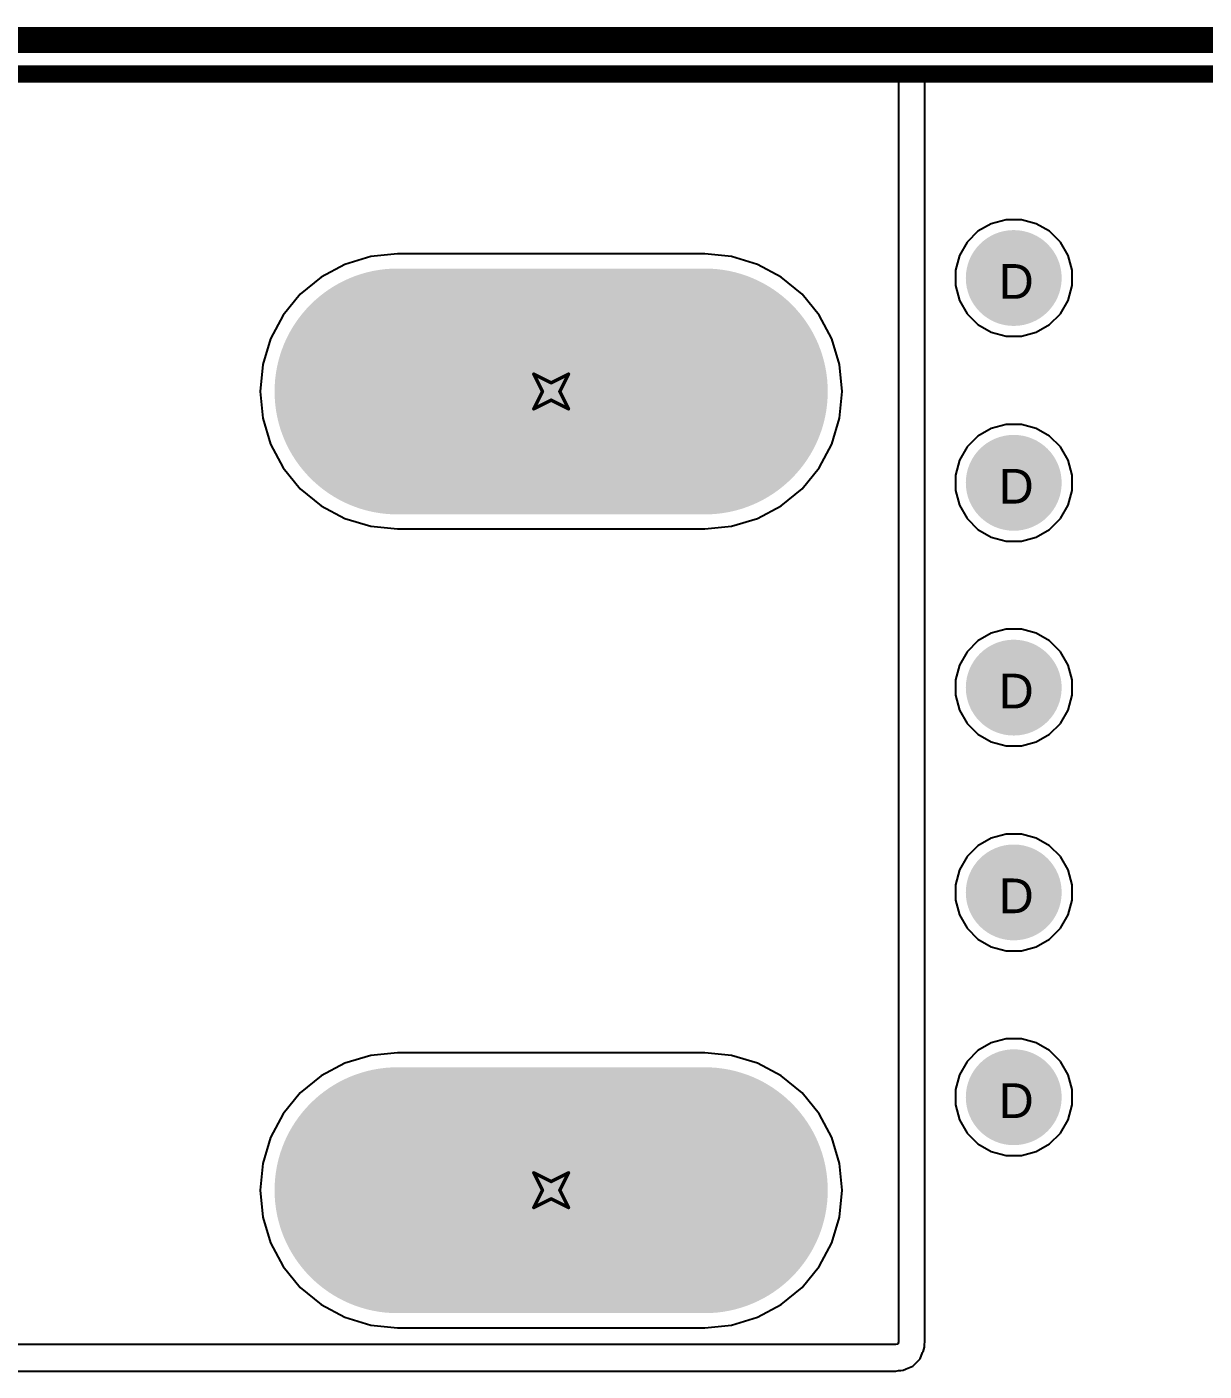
# Model space of a CAD drawing. Header units: inches. Extents: x 0 to 5379, y 0 to 5429.
# Drawn here: x 268.26 to 285.5, y 200.5 to 220.19 of the extents above; entities that cross this region are included whole.
import ezdxf

# ---------------------------------------------------------------- set-up
doc = ezdxf.new("R2010")
doc.units = ezdxf.units.IN
for name, color, linetype in [('Board Outline', 216, 'Continuous'), ('Bottom Layer', 5, 'Continuous'), ('Bottom Solder', 6, 'Continuous'), ('Drill Drawing', 1, 'Continuous'), ('GND01', 16, 'Continuous'), ('GND02', 76, 'Continuous'), ('Multi-Layer', 9, 'Continuous'), ('Pad Holes', 156, 'Continuous'), ('PWR', 156, 'Continuous'), ('SIG 01', 90, 'Continuous'), ('Top Layer', 1, 'Continuous'), ('Top Overlay', 2, 'Continuous'), ('Top Solder', 216, 'Continuous'), ('Via Holes', 16, 'Continuous')]:
    doc.layers.add(name, color=color, linetype=linetype)
doc.styles.add('Arial', font='', dxfattribs={"height": 0.2})
doc.styles.get('Arial').set_extended_font_data('Arial')

# ---------------------------------------------------------------- blocks, each defined once
blk = doc.blocks.new('KF88SM_16_0_3P_831')
at = {"layer": 'Bottom Layer'}
h = blk.add_hatch(color=5, dxfattribs=at)
edge = h.paths.add_edge_path()
edge.add_arc((13.75, 5.85), 1.75, 90, 270)
edge.add_line((13.75, 4.1), (18.25, 4.1))
edge.add_arc((18.25, 5.85), 1.75, 270, 450)
edge.add_line((18.25, 7.6), (13.75, 7.6))
h = blk.add_hatch(color=5, dxfattribs=at)
edge = h.paths.add_edge_path()
edge.add_arc((13.75, -5.85), 1.75, 90, 270)
edge.add_line((13.75, -7.6), (18.25, -7.6))
edge.add_arc((18.25, -5.85), 1.75, 270, 450)
edge.add_line((18.25, -4.1), (13.75, -4.1))
at = {"layer": 'Bottom Solder'}
h = blk.add_hatch(color=6, dxfattribs=at)
edge = h.paths.add_edge_path()
edge.add_arc((13.75, 5.85), 1.801, 90, 270)
edge.add_line((13.75, 4.049), (18.25, 4.049))
edge.add_arc((18.25, 5.85), 1.801, 270, 450)
edge.add_line((18.25, 7.651), (13.75, 7.651))
h = blk.add_hatch(color=6, dxfattribs=at)
edge = h.paths.add_edge_path()
edge.add_arc((13.75, -5.85), 1.801, 90, 270)
edge.add_line((13.75, -7.651), (18.25, -7.651))
edge.add_arc((18.25, -5.85), 1.801, 270, 450)
edge.add_line((18.25, -4.049), (13.75, -4.049))
at = {"layer": 'GND01'}
h = blk.add_hatch(color=16, dxfattribs=at)
edge = h.paths.add_edge_path()
edge.add_arc((13.75, 5.85), 1.75, 90, 270)
edge.add_line((13.75, 4.1), (18.25, 4.1))
edge.add_arc((18.25, 5.85), 1.75, 270, 450)
edge.add_line((18.25, 7.6), (13.75, 7.6))
h = blk.add_hatch(color=16, dxfattribs=at)
edge = h.paths.add_edge_path()
edge.add_arc((13.75, -5.85), 1.75, 90, 270)
edge.add_line((13.75, -7.6), (18.25, -7.6))
edge.add_arc((18.25, -5.85), 1.75, 270, 450)
edge.add_line((18.25, -4.1), (13.75, -4.1))
at = {"layer": 'GND02'}
h = blk.add_hatch(color=76, dxfattribs=at)
edge = h.paths.add_edge_path()
edge.add_arc((13.75, 5.85), 1.75, 90, 270)
edge.add_line((13.75, 4.1), (18.25, 4.1))
edge.add_arc((18.25, 5.85), 1.75, 270, 450)
edge.add_line((18.25, 7.6), (13.75, 7.6))
h = blk.add_hatch(color=76, dxfattribs=at)
edge = h.paths.add_edge_path()
edge.add_arc((13.75, -5.85), 1.75, 90, 270)
edge.add_line((13.75, -7.6), (18.25, -7.6))
edge.add_arc((18.25, -5.85), 1.75, 270, 450)
edge.add_line((18.25, -4.1), (13.75, -4.1))
at = {"layer": 'Multi-Layer'}
h = blk.add_hatch(color=9, dxfattribs=at)
edge = h.paths.add_edge_path()
edge.add_arc((13.75, 5.85), 1.75, 90, 270)
edge.add_line((13.75, 4.1), (18.25, 4.1))
edge.add_arc((18.25, 5.85), 1.75, 270, 450)
edge.add_line((18.25, 7.6), (13.75, 7.6))
h = blk.add_hatch(color=9, dxfattribs=at)
edge = h.paths.add_edge_path()
edge.add_arc((13.75, -5.85), 1.75, 90, 270)
edge.add_line((13.75, -7.6), (18.25, -7.6))
edge.add_arc((18.25, -5.85), 1.75, 270, 450)
edge.add_line((18.25, -4.1), (13.75, -4.1))
at = {"layer": 'Pad Holes'}
h = blk.add_hatch(color=7, dxfattribs=at)
edge = h.paths.add_edge_path()
edge.add_arc((14.25, 5.85), 1.1, 90, 270)
edge.add_line((14.25, 4.75), (17.75, 4.75))
edge.add_arc((17.75, 5.85), 1.1, 270, 450)
edge.add_line((17.75, 6.95), (14.25, 6.95))
h = blk.add_hatch(color=7, dxfattribs=at)
edge = h.paths.add_edge_path()
edge.add_arc((14.25, -5.85), 1.1, 90, 270)
edge.add_line((14.25, -6.95), (17.75, -6.95))
edge.add_arc((17.75, -5.85), 1.1, 270, 450)
edge.add_line((17.75, -4.75), (14.25, -4.75))
at = {"layer": 'PWR'}
h = blk.add_hatch(color=156, dxfattribs=at)
edge = h.paths.add_edge_path()
edge.add_arc((13.75, 5.85), 1.75, 90, 270)
edge.add_line((13.75, 4.1), (18.25, 4.1))
edge.add_arc((18.25, 5.85), 1.75, 270, 450)
edge.add_line((18.25, 7.6), (13.75, 7.6))
h = blk.add_hatch(color=156, dxfattribs=at)
edge = h.paths.add_edge_path()
edge.add_arc((13.75, -5.85), 1.75, 90, 270)
edge.add_line((13.75, -7.6), (18.25, -7.6))
edge.add_arc((18.25, -5.85), 1.75, 270, 450)
edge.add_line((18.25, -4.1), (13.75, -4.1))
at = {"layer": 'SIG 01'}
h = blk.add_hatch(color=90, dxfattribs=at)
edge = h.paths.add_edge_path()
edge.add_arc((13.75, 5.85), 1.75, 90, 270)
edge.add_line((13.75, 4.1), (18.25, 4.1))
edge.add_arc((18.25, 5.85), 1.75, 270, 450)
edge.add_line((18.25, 7.6), (13.75, 7.6))
h = blk.add_hatch(color=90, dxfattribs=at)
edge = h.paths.add_edge_path()
edge.add_arc((13.75, -5.85), 1.75, 90, 270)
edge.add_line((13.75, -7.6), (18.25, -7.6))
edge.add_arc((18.25, -5.85), 1.75, 270, 450)
edge.add_line((18.25, -4.1), (13.75, -4.1))
at = {"layer": 'Top Layer'}
h = blk.add_hatch(color=1, dxfattribs=at)
edge = h.paths.add_edge_path()
edge.add_arc((13.75, 5.85), 1.75, 90, 270)
edge.add_line((13.75, 4.1), (18.25, 4.1))
edge.add_arc((18.25, 5.85), 1.75, 270, 450)
edge.add_line((18.25, 7.6), (13.75, 7.6))
h = blk.add_hatch(color=1, dxfattribs=at)
edge = h.paths.add_edge_path()
edge.add_arc((13.75, -5.85), 1.75, 90, 270)
edge.add_line((13.75, -7.6), (18.25, -7.6))
edge.add_arc((18.25, -5.85), 1.75, 270, 450)
edge.add_line((18.25, -4.1), (13.75, -4.1))
at = {"layer": 'Top Solder'}
h = blk.add_hatch(color=216, dxfattribs=at)
edge = h.paths.add_edge_path()
edge.add_arc((13.75, 5.85), 1.801, 90, 270)
edge.add_line((13.75, 4.049), (18.25, 4.049))
edge.add_arc((18.25, 5.85), 1.801, 270, 450)
edge.add_line((18.25, 7.651), (13.75, 7.651))
h = blk.add_hatch(color=216, dxfattribs=at)
edge = h.paths.add_edge_path()
edge.add_arc((13.75, -5.85), 1.801, 90, 270)
edge.add_line((13.75, -7.651), (18.25, -7.651))
edge.add_arc((18.25, -5.85), 1.801, 270, 450)
edge.add_line((18.25, -4.049), (13.75, -4.049))
at = {"layer": 'Top Overlay'}
blk.add_lwpolyline([(41.7, -10.5, 0.254, 0.254, 0), (-41.7, -10.5, 0.254, 0.254, 0)], format="xyseb", dxfattribs=at)

msp = doc.modelspace()

# ---------------------------------------------------------------- hatches: boundary and pattern name
at = {"layer": 'Bottom Layer'}
h = msp.add_hatch(color=5, dxfattribs=at)
edge = h.paths.add_edge_path()
edge.add_arc((282.715, 216.512), 0.6, 0, 360)
h = msp.add_hatch(color=5, dxfattribs=at)
edge = h.paths.add_edge_path()
edge.add_arc((282.715, 213.512), 0.6, 0, 360)
h = msp.add_hatch(color=5, dxfattribs=at)
edge = h.paths.add_edge_path()
edge.add_arc((282.715, 210.512), 0.6, 0, 360)
h = msp.add_hatch(color=5, dxfattribs=at)
edge = h.paths.add_edge_path()
edge.add_arc((282.715, 207.512), 0.6, 0, 360)
h = msp.add_hatch(color=5, dxfattribs=at)
edge = h.paths.add_edge_path()
edge.add_arc((282.715, 204.512), 0.6, 0, 360)
at = {"layer": 'Bottom Solder'}
h = msp.add_hatch(color=6, dxfattribs=at)
edge = h.paths.add_edge_path()
edge.add_arc((282.715, 216.512), 0.702, 0, 360)
h = msp.add_hatch(color=6, dxfattribs=at)
edge = h.paths.add_edge_path()
edge.add_arc((282.715, 213.512), 0.702, 0, 360)
h = msp.add_hatch(color=6, dxfattribs=at)
edge = h.paths.add_edge_path()
edge.add_arc((282.715, 210.512), 0.702, 0, 360)
h = msp.add_hatch(color=6, dxfattribs=at)
edge = h.paths.add_edge_path()
edge.add_arc((282.715, 207.512), 0.702, 0, 360)
h = msp.add_hatch(color=6, dxfattribs=at)
edge = h.paths.add_edge_path()
edge.add_arc((282.715, 204.512), 0.702, 0, 360)
at = {"layer": 'GND01'}
h = msp.add_hatch(color=16, dxfattribs=at)
edge = h.paths.add_edge_path()
edge.add_arc((282.715, 216.512), 0.6, 0, 360)
h = msp.add_hatch(color=16, dxfattribs=at)
edge = h.paths.add_edge_path()
edge.add_arc((282.715, 213.512), 0.6, 0, 360)
h = msp.add_hatch(color=16, dxfattribs=at)
edge = h.paths.add_edge_path()
edge.add_arc((282.715, 210.512), 0.6, 0, 360)
h = msp.add_hatch(color=16, dxfattribs=at)
edge = h.paths.add_edge_path()
edge.add_arc((282.715, 207.512), 0.6, 0, 360)
h = msp.add_hatch(color=16, dxfattribs=at)
edge = h.paths.add_edge_path()
edge.add_arc((282.715, 204.512), 0.6, 0, 360)
at = {"layer": 'GND02'}
h = msp.add_hatch(color=76, dxfattribs=at)
edge = h.paths.add_edge_path()
edge.add_arc((282.715, 216.512), 0.6, 0, 360)
h = msp.add_hatch(color=76, dxfattribs=at)
edge = h.paths.add_edge_path()
edge.add_arc((282.715, 213.512), 0.6, 0, 360)
h = msp.add_hatch(color=76, dxfattribs=at)
edge = h.paths.add_edge_path()
edge.add_arc((282.715, 210.512), 0.6, 0, 360)
h = msp.add_hatch(color=76, dxfattribs=at)
edge = h.paths.add_edge_path()
edge.add_arc((282.715, 207.512), 0.6, 0, 360)
h = msp.add_hatch(color=76, dxfattribs=at)
edge = h.paths.add_edge_path()
edge.add_arc((282.715, 204.512), 0.6, 0, 360)
at = {"layer": 'PWR'}
h = msp.add_hatch(color=156, dxfattribs=at)
edge = h.paths.add_edge_path()
edge.add_arc((282.715, 216.512), 0.6, 0, 360)
h = msp.add_hatch(color=156, dxfattribs=at)
edge = h.paths.add_edge_path()
edge.add_arc((282.715, 213.512), 0.6, 0, 360)
h = msp.add_hatch(color=156, dxfattribs=at)
edge = h.paths.add_edge_path()
edge.add_arc((282.715, 210.512), 0.6, 0, 360)
h = msp.add_hatch(color=156, dxfattribs=at)
edge = h.paths.add_edge_path()
edge.add_arc((282.715, 207.512), 0.6, 0, 360)
h = msp.add_hatch(color=156, dxfattribs=at)
edge = h.paths.add_edge_path()
edge.add_arc((282.715, 204.512), 0.6, 0, 360)
at = {"layer": 'SIG 01'}
h = msp.add_hatch(color=90, dxfattribs=at)
edge = h.paths.add_edge_path()
edge.add_arc((282.715, 216.512), 0.6, 0, 360)
h = msp.add_hatch(color=90, dxfattribs=at)
edge = h.paths.add_edge_path()
edge.add_arc((282.715, 213.512), 0.6, 0, 360)
h = msp.add_hatch(color=90, dxfattribs=at)
edge = h.paths.add_edge_path()
edge.add_arc((282.715, 210.512), 0.6, 0, 360)
h = msp.add_hatch(color=90, dxfattribs=at)
edge = h.paths.add_edge_path()
edge.add_arc((282.715, 207.512), 0.6, 0, 360)
h = msp.add_hatch(color=90, dxfattribs=at)
edge = h.paths.add_edge_path()
edge.add_arc((282.715, 204.512), 0.6, 0, 360)
at = {"layer": 'Top Layer'}
h = msp.add_hatch(color=1, dxfattribs=at)
edge = h.paths.add_edge_path()
edge.add_arc((282.715, 216.512), 0.6, 0, 360)
h = msp.add_hatch(color=1, dxfattribs=at)
edge = h.paths.add_edge_path()
edge.add_arc((282.715, 213.512), 0.6, 0, 360)
h = msp.add_hatch(color=1, dxfattribs=at)
edge = h.paths.add_edge_path()
edge.add_arc((282.715, 210.512), 0.6, 0, 360)
h = msp.add_hatch(color=1, dxfattribs=at)
edge = h.paths.add_edge_path()
edge.add_arc((282.715, 207.512), 0.6, 0, 360)
h = msp.add_hatch(color=1, dxfattribs=at)
edge = h.paths.add_edge_path()
edge.add_arc((282.715, 204.512), 0.6, 0, 360)
at = {"layer": 'Top Solder'}
h = msp.add_hatch(color=216, dxfattribs=at)
edge = h.paths.add_edge_path()
edge.add_arc((282.715, 216.512), 0.702, 0, 360)
h = msp.add_hatch(color=216, dxfattribs=at)
edge = h.paths.add_edge_path()
edge.add_arc((282.715, 213.512), 0.702, 0, 360)
h = msp.add_hatch(color=216, dxfattribs=at)
edge = h.paths.add_edge_path()
edge.add_arc((282.715, 210.512), 0.702, 0, 360)
h = msp.add_hatch(color=216, dxfattribs=at)
edge = h.paths.add_edge_path()
edge.add_arc((282.715, 207.512), 0.702, 0, 360)
h = msp.add_hatch(color=216, dxfattribs=at)
edge = h.paths.add_edge_path()
edge.add_arc((282.715, 204.512), 0.702, 0, 360)
at = {"layer": 'Via Holes'}
h = msp.add_hatch(color=7, dxfattribs=at)
edge = h.paths.add_edge_path()
edge.add_arc((282.715, 216.512), 0.35, 0, 360)
h = msp.add_hatch(color=7, dxfattribs=at)
edge = h.paths.add_edge_path()
edge.add_arc((282.715, 213.512), 0.35, 0, 360)
h = msp.add_hatch(color=7, dxfattribs=at)
edge = h.paths.add_edge_path()
edge.add_arc((282.715, 210.512), 0.35, 0, 360)
h = msp.add_hatch(color=7, dxfattribs=at)
edge = h.paths.add_edge_path()
edge.add_arc((282.715, 207.512), 0.35, 0, 360)
h = msp.add_hatch(color=7, dxfattribs=at)
edge = h.paths.add_edge_path()
edge.add_arc((282.715, 204.512), 0.35, 0, 360)

# ---------------------------------------------------------------- linework, layer by layer
at = {"layer": 'Board Outline'}
msp.add_lwpolyline([(0, 220, 0.381, 0.381, 0), (350, 220, 0.381, 0.381, 0)], format="xyseb", dxfattribs=at)
at = {"layer": 'Bottom Layer'}
for p, q in [((207.014, 219.612), (302.696, 219.612)), ((273.297, 216.825), (272.919, 216.71)), ((273.69, 216.864), (273.297, 216.825)), ((278.19, 216.864), (273.69, 216.864)), ((278.583, 216.825), (278.19, 216.864)), ((278.96, 216.71), (278.583, 216.825)), ((272.919, 216.71), (272.571, 216.524)), ((279.309, 216.524), (278.96, 216.71)), ((272.571, 216.524), (272.266, 216.274)), ((279.614, 216.274), (279.309, 216.524)), ((272.266, 216.274), (272.016, 215.969)), ((279.864, 215.969), (279.614, 216.274)), ((272.016, 215.969), (271.829, 215.621)), ((280.05, 215.621), (279.864, 215.969)), ((271.829, 215.621), (271.715, 215.243)), ((280.165, 215.243), (280.05, 215.621)), ((271.715, 215.243), (271.676, 214.85)), ((280.204, 214.85), (280.165, 215.243)), ((271.676, 214.85), (271.715, 214.457)), ((280.165, 214.457), (280.204, 214.85)), ((271.715, 214.457), (271.829, 214.079)), ((280.05, 214.079), (280.165, 214.457)), ((271.829, 214.079), (272.016, 213.731)), ((279.864, 213.731), (280.05, 214.079)), ((272.016, 213.731), (272.266, 213.426)), ((279.614, 213.426), (279.864, 213.731)), ((272.266, 213.426), (272.571, 213.176)), ((279.309, 213.176), (279.614, 213.426)), ((272.571, 213.176), (272.919, 212.99)), ((278.96, 212.99), (279.309, 213.176)), ((272.919, 212.99), (273.297, 212.875)), ((273.297, 212.875), (273.69, 212.836)), ((278.19, 212.836), (278.583, 212.875)), ((278.583, 212.875), (278.96, 212.99)), ((273.69, 212.836), (278.19, 212.836)), ((272.919, 205.01), (272.571, 204.824)), ((273.297, 205.125), (272.919, 205.01)), ((273.69, 205.164), (273.297, 205.125)), ((278.19, 205.164), (273.69, 205.164)), ((278.583, 205.125), (278.19, 205.164)), ((278.96, 205.01), (278.583, 205.125)), ((279.309, 204.824), (278.96, 205.01)), ((272.571, 204.824), (272.266, 204.574)), ((279.614, 204.574), (279.309, 204.824)), ((272.266, 204.574), (272.016, 204.269)), ((279.864, 204.269), (279.614, 204.574)), ((272.016, 204.269), (271.829, 203.921)), ((280.05, 203.921), (279.864, 204.269)), ((271.829, 203.921), (271.715, 203.543)), ((280.165, 203.543), (280.05, 203.921)), ((271.715, 203.543), (271.676, 203.15)), ((280.204, 203.15), (280.165, 203.543)), ((271.676, 203.15), (271.715, 202.757)), ((280.165, 202.757), (280.204, 203.15)), ((271.715, 202.757), (271.829, 202.379)), ((280.05, 202.379), (280.165, 202.757)), ((271.829, 202.379), (272.016, 202.031)), ((279.864, 202.031), (280.05, 202.379)), ((272.016, 202.031), (272.266, 201.726)), ((279.614, 201.726), (279.864, 202.031)), ((272.266, 201.726), (272.571, 201.476)), ((279.309, 201.476), (279.614, 201.726)), ((272.571, 201.476), (272.919, 201.29)), ((278.96, 201.29), (279.309, 201.476)), ((272.919, 201.29), (273.297, 201.175)), ((278.583, 201.175), (278.96, 201.29)), ((273.297, 201.175), (273.69, 201.136)), ((273.69, 201.136), (278.19, 201.136)), ((278.19, 201.136), (278.583, 201.175))]:
    msp.add_line(p, q, dxfattribs=at)
at = {"layer": 'Drill Drawing'}
for points in [[(275.686, 215.104, 0.0508, 0.0508, 0), (275.94, 214.977, 0.0508, 0.0508, 0)], [(275.686, 215.104, 0.0508, 0.0508, 0), (275.813, 214.85, 0.0508, 0.0508, 0)], [(275.94, 214.977, 0.0508, 0.0508, 0), (276.194, 215.104, 0.0508, 0.0508, 0)], [(276.067, 214.85, 0.0508, 0.0508, 0), (276.194, 215.104, 0.0508, 0.0508, 0)], [(275.686, 214.596, 0.0508, 0.0508, 0), (275.813, 214.85, 0.0508, 0.0508, 0)], [(276.067, 214.85, 0.0508, 0.0508, 0), (276.194, 214.596, 0.0508, 0.0508, 0)], [(275.686, 214.596, 0.0508, 0.0508, 0), (275.94, 214.723, 0.0508, 0.0508, 0)], [(275.94, 214.723, 0.0508, 0.0508, 0), (276.194, 214.596, 0.0508, 0.0508, 0)], [(275.686, 203.404, 0.0508, 0.0508, 0), (275.94, 203.277, 0.0508, 0.0508, 0)], [(275.686, 203.404, 0.0508, 0.0508, 0), (275.813, 203.15, 0.0508, 0.0508, 0)], [(275.94, 203.277, 0.0508, 0.0508, 0), (276.194, 203.404, 0.0508, 0.0508, 0)], [(276.067, 203.15, 0.0508, 0.0508, 0), (276.194, 203.404, 0.0508, 0.0508, 0)], [(275.686, 202.896, 0.0508, 0.0508, 0), (275.813, 203.15, 0.0508, 0.0508, 0)], [(275.686, 202.896, 0.0508, 0.0508, 0), (275.94, 203.023, 0.0508, 0.0508, 0)], [(275.94, 203.023, 0.0508, 0.0508, 0), (276.194, 202.896, 0.0508, 0.0508, 0)], [(276.067, 203.15, 0.0508, 0.0508, 0), (276.194, 202.896, 0.0508, 0.0508, 0)]]:
    msp.add_lwpolyline(points, format="xyseb", dxfattribs=at)
for points in [[(275.673, 215.104, 0.0254, 0.0254, 1), (275.698, 215.104, 0.0254, 0.0254, 1)], [(275.673, 215.104, 0.0254, 0.0254, 1), (275.698, 215.104, 0.0254, 0.0254, 1)], [(276.181, 215.104, 0.0254, 0.0254, 1), (276.206, 215.104, 0.0254, 0.0254, 1)], [(276.181, 215.104, 0.0254, 0.0254, 1), (276.206, 215.104, 0.0254, 0.0254, 1)], [(275.8, 214.85, 0.0254, 0.0254, 1), (275.825, 214.85, 0.0254, 0.0254, 1)], [(275.8, 214.85, 0.0254, 0.0254, 1), (275.825, 214.85, 0.0254, 0.0254, 1)], [(275.927, 214.977, 0.0254, 0.0254, 1), (275.952, 214.977, 0.0254, 0.0254, 1)], [(275.927, 214.977, 0.0254, 0.0254, 1), (275.952, 214.977, 0.0254, 0.0254, 1)], [(276.054, 214.85, 0.0254, 0.0254, 1), (276.079, 214.85, 0.0254, 0.0254, 1)], [(276.054, 214.85, 0.0254, 0.0254, 1), (276.079, 214.85, 0.0254, 0.0254, 1)], [(275.927, 214.723, 0.0254, 0.0254, 1), (275.952, 214.723, 0.0254, 0.0254, 1)], [(275.927, 214.723, 0.0254, 0.0254, 1), (275.952, 214.723, 0.0254, 0.0254, 1)], [(275.673, 214.596, 0.0254, 0.0254, 1), (275.698, 214.596, 0.0254, 0.0254, 1)], [(275.673, 214.596, 0.0254, 0.0254, 1), (275.698, 214.596, 0.0254, 0.0254, 1)], [(276.181, 214.596, 0.0254, 0.0254, 1), (276.206, 214.596, 0.0254, 0.0254, 1)], [(276.181, 214.596, 0.0254, 0.0254, 1), (276.206, 214.596, 0.0254, 0.0254, 1)], [(275.673, 203.404, 0.0254, 0.0254, 1), (275.698, 203.404, 0.0254, 0.0254, 1)], [(275.673, 203.404, 0.0254, 0.0254, 1), (275.698, 203.404, 0.0254, 0.0254, 1)], [(276.181, 203.404, 0.0254, 0.0254, 1), (276.206, 203.404, 0.0254, 0.0254, 1)], [(276.181, 203.404, 0.0254, 0.0254, 1), (276.206, 203.404, 0.0254, 0.0254, 1)], [(275.927, 203.277, 0.0254, 0.0254, 1), (275.952, 203.277, 0.0254, 0.0254, 1)], [(275.927, 203.277, 0.0254, 0.0254, 1), (275.952, 203.277, 0.0254, 0.0254, 1)], [(275.8, 203.15, 0.0254, 0.0254, 1), (275.825, 203.15, 0.0254, 0.0254, 1)], [(275.8, 203.15, 0.0254, 0.0254, 1), (275.825, 203.15, 0.0254, 0.0254, 1)], [(275.927, 203.023, 0.0254, 0.0254, 1), (275.952, 203.023, 0.0254, 0.0254, 1)], [(275.927, 203.023, 0.0254, 0.0254, 1), (275.952, 203.023, 0.0254, 0.0254, 1)], [(276.054, 203.15, 0.0254, 0.0254, 1), (276.079, 203.15, 0.0254, 0.0254, 1)], [(276.054, 203.15, 0.0254, 0.0254, 1), (276.079, 203.15, 0.0254, 0.0254, 1)], [(275.673, 202.896, 0.0254, 0.0254, 1), (275.698, 202.896, 0.0254, 0.0254, 1)], [(275.673, 202.896, 0.0254, 0.0254, 1), (275.698, 202.896, 0.0254, 0.0254, 1)], [(276.181, 202.896, 0.0254, 0.0254, 1), (276.206, 202.896, 0.0254, 0.0254, 1)], [(276.181, 202.896, 0.0254, 0.0254, 1), (276.206, 202.896, 0.0254, 0.0254, 1)]]:
    msp.add_lwpolyline(points, format="xyseb", close=True, dxfattribs=at)
at = {"layer": 'GND01'}
for p, q in [((196.838, 219.612), (349.612, 219.612)), ((273.297, 216.825), (272.919, 216.71)), ((273.69, 216.864), (273.297, 216.825)), ((278.19, 216.864), (273.69, 216.864)), ((278.583, 216.825), (278.19, 216.864)), ((278.96, 216.71), (278.583, 216.825)), ((272.919, 216.71), (272.571, 216.524)), ((279.309, 216.524), (278.96, 216.71)), ((272.571, 216.524), (272.266, 216.274)), ((279.614, 216.274), (279.309, 216.524)), ((272.266, 216.274), (272.016, 215.969)), ((279.864, 215.969), (279.614, 216.274)), ((272.016, 215.969), (271.829, 215.621)), ((280.05, 215.621), (279.864, 215.969)), ((271.829, 215.621), (271.715, 215.243)), ((280.165, 215.243), (280.05, 215.621)), ((271.715, 215.243), (271.676, 214.85)), ((280.204, 214.85), (280.165, 215.243)), ((271.676, 214.85), (271.715, 214.457)), ((280.165, 214.457), (280.204, 214.85)), ((271.715, 214.457), (271.829, 214.079)), ((280.05, 214.079), (280.165, 214.457)), ((271.829, 214.079), (272.016, 213.731)), ((279.864, 213.731), (280.05, 214.079)), ((272.016, 213.731), (272.266, 213.426)), ((279.614, 213.426), (279.864, 213.731)), ((272.266, 213.426), (272.571, 213.176)), ((279.309, 213.176), (279.614, 213.426)), ((272.571, 213.176), (272.919, 212.99)), ((278.96, 212.99), (279.309, 213.176)), ((272.919, 212.99), (273.297, 212.875)), ((273.297, 212.875), (273.69, 212.836)), ((278.19, 212.836), (278.583, 212.875)), ((278.583, 212.875), (278.96, 212.99)), ((273.69, 212.836), (278.19, 212.836)), ((272.919, 205.01), (272.571, 204.824)), ((273.297, 205.125), (272.919, 205.01)), ((273.69, 205.164), (273.297, 205.125)), ((278.19, 205.164), (273.69, 205.164)), ((278.583, 205.125), (278.19, 205.164)), ((278.96, 205.01), (278.583, 205.125)), ((279.309, 204.824), (278.96, 205.01)), ((272.571, 204.824), (272.266, 204.574)), ((279.614, 204.574), (279.309, 204.824)), ((272.266, 204.574), (272.016, 204.269)), ((279.864, 204.269), (279.614, 204.574)), ((272.016, 204.269), (271.829, 203.921)), ((280.05, 203.921), (279.864, 204.269)), ((271.829, 203.921), (271.715, 203.543)), ((280.165, 203.543), (280.05, 203.921)), ((271.715, 203.543), (271.676, 203.15)), ((280.204, 203.15), (280.165, 203.543)), ((271.676, 203.15), (271.715, 202.757)), ((280.165, 202.757), (280.204, 203.15)), ((271.715, 202.757), (271.829, 202.379)), ((280.05, 202.379), (280.165, 202.757)), ((271.829, 202.379), (272.016, 202.031)), ((279.864, 202.031), (280.05, 202.379)), ((272.016, 202.031), (272.266, 201.726)), ((279.614, 201.726), (279.864, 202.031)), ((272.266, 201.726), (272.571, 201.476)), ((279.309, 201.476), (279.614, 201.726)), ((272.571, 201.476), (272.919, 201.29)), ((278.96, 201.29), (279.309, 201.476)), ((272.919, 201.29), (273.297, 201.175)), ((278.583, 201.175), (278.96, 201.29)), ((273.297, 201.175), (273.69, 201.136)), ((273.69, 201.136), (278.19, 201.136)), ((278.19, 201.136), (278.583, 201.175))]:
    msp.add_line(p, q, dxfattribs=at)
at = {"layer": 'GND02'}
for p, q in [((196.838, 219.612), (349.612, 219.612)), ((273.297, 216.825), (272.919, 216.71)), ((273.69, 216.864), (273.297, 216.825)), ((278.19, 216.864), (273.69, 216.864)), ((278.583, 216.825), (278.19, 216.864)), ((278.96, 216.71), (278.583, 216.825)), ((272.919, 216.71), (272.571, 216.524)), ((279.309, 216.524), (278.96, 216.71)), ((272.571, 216.524), (272.266, 216.274)), ((279.614, 216.274), (279.309, 216.524)), ((272.266, 216.274), (272.016, 215.969)), ((279.864, 215.969), (279.614, 216.274)), ((272.016, 215.969), (271.829, 215.621)), ((280.05, 215.621), (279.864, 215.969)), ((271.829, 215.621), (271.715, 215.243)), ((280.165, 215.243), (280.05, 215.621)), ((271.715, 215.243), (271.676, 214.85)), ((280.204, 214.85), (280.165, 215.243)), ((271.676, 214.85), (271.715, 214.457)), ((280.165, 214.457), (280.204, 214.85)), ((271.715, 214.457), (271.829, 214.079)), ((280.05, 214.079), (280.165, 214.457)), ((271.829, 214.079), (272.016, 213.731)), ((279.864, 213.731), (280.05, 214.079)), ((272.016, 213.731), (272.266, 213.426)), ((279.614, 213.426), (279.864, 213.731)), ((272.266, 213.426), (272.571, 213.176)), ((279.309, 213.176), (279.614, 213.426)), ((272.571, 213.176), (272.919, 212.99)), ((278.96, 212.99), (279.309, 213.176)), ((272.919, 212.99), (273.297, 212.875)), ((273.297, 212.875), (273.69, 212.836)), ((278.19, 212.836), (278.583, 212.875)), ((278.583, 212.875), (278.96, 212.99)), ((273.69, 212.836), (278.19, 212.836)), ((272.919, 205.01), (272.571, 204.824)), ((273.297, 205.125), (272.919, 205.01)), ((273.69, 205.164), (273.297, 205.125)), ((278.19, 205.164), (273.69, 205.164)), ((278.583, 205.125), (278.19, 205.164)), ((278.96, 205.01), (278.583, 205.125)), ((279.309, 204.824), (278.96, 205.01)), ((272.571, 204.824), (272.266, 204.574)), ((279.614, 204.574), (279.309, 204.824)), ((272.266, 204.574), (272.016, 204.269)), ((279.864, 204.269), (279.614, 204.574)), ((272.016, 204.269), (271.829, 203.921)), ((280.05, 203.921), (279.864, 204.269)), ((271.829, 203.921), (271.715, 203.543)), ((280.165, 203.543), (280.05, 203.921)), ((271.715, 203.543), (271.676, 203.15)), ((280.204, 203.15), (280.165, 203.543)), ((271.676, 203.15), (271.715, 202.757)), ((280.165, 202.757), (280.204, 203.15)), ((271.715, 202.757), (271.829, 202.379)), ((280.05, 202.379), (280.165, 202.757)), ((271.829, 202.379), (272.016, 202.031)), ((279.864, 202.031), (280.05, 202.379)), ((272.016, 202.031), (272.266, 201.726)), ((279.614, 201.726), (279.864, 202.031)), ((272.266, 201.726), (272.571, 201.476)), ((279.309, 201.476), (279.614, 201.726)), ((272.571, 201.476), (272.919, 201.29)), ((278.96, 201.29), (279.309, 201.476)), ((272.919, 201.29), (273.297, 201.175)), ((278.583, 201.175), (278.96, 201.29)), ((273.297, 201.175), (273.69, 201.136)), ((273.69, 201.136), (278.19, 201.136)), ((278.19, 201.136), (278.583, 201.175))]:
    msp.add_line(p, q, dxfattribs=at)
at = {"layer": 'PWR'}
for p, q in [((255.14, 219.612), (349.612, 219.612)), ((282.19, 217.196), (282.031, 217.037)), ((282.385, 217.308), (282.19, 217.196)), ((282.602, 217.366), (282.385, 217.308)), ((282.827, 217.366), (282.602, 217.366)), ((283.044, 217.308), (282.827, 217.366)), ((283.239, 217.196), (283.044, 217.308)), ((283.398, 217.037), (283.239, 217.196)), ((282.031, 217.037), (281.919, 216.842)), ((283.51, 216.842), (283.398, 217.037)), ((273.297, 216.825), (272.919, 216.71)), ((273.69, 216.864), (273.297, 216.825)), ((278.19, 216.864), (273.69, 216.864)), ((278.583, 216.825), (278.19, 216.864)), ((278.96, 216.71), (278.583, 216.825)), ((281.919, 216.842), (281.861, 216.625)), ((283.569, 216.625), (283.51, 216.842)), ((272.919, 216.71), (272.571, 216.524)), ((279.309, 216.524), (278.96, 216.71)), ((281.861, 216.625), (281.861, 216.4)), ((283.569, 216.4), (283.569, 216.625)), ((272.571, 216.524), (272.266, 216.274)), ((279.614, 216.274), (279.309, 216.524)), ((281.861, 216.4), (281.919, 216.183)), ((283.51, 216.183), (283.569, 216.4)), ((272.266, 216.274), (272.016, 215.969)), ((279.864, 215.969), (279.614, 216.274)), ((281.919, 216.183), (282.031, 215.988)), ((283.398, 215.988), (283.51, 216.183)), ((272.016, 215.969), (271.829, 215.621)), ((280.05, 215.621), (279.864, 215.969)), ((282.031, 215.988), (282.19, 215.829)), ((282.19, 215.829), (282.385, 215.717)), ((283.044, 215.717), (283.239, 215.829)), ((283.239, 215.829), (283.398, 215.988)), ((271.829, 215.621), (271.715, 215.243)), ((280.165, 215.243), (280.05, 215.621)), ((282.385, 215.717), (282.602, 215.658)), ((282.602, 215.658), (282.827, 215.658)), ((282.827, 215.658), (283.044, 215.717)), ((271.715, 215.243), (271.676, 214.85)), ((280.204, 214.85), (280.165, 215.243)), ((271.676, 214.85), (271.715, 214.457)), ((280.165, 214.457), (280.204, 214.85)), ((271.715, 214.457), (271.829, 214.079)), ((280.05, 214.079), (280.165, 214.457)), ((282.385, 214.308), (282.19, 214.196)), ((282.602, 214.366), (282.385, 214.308)), ((282.827, 214.366), (282.602, 214.366)), ((283.044, 214.308), (282.827, 214.366)), ((283.239, 214.196), (283.044, 214.308)), ((271.829, 214.079), (272.016, 213.731)), ((279.864, 213.731), (280.05, 214.079)), ((282.031, 214.037), (281.919, 213.842)), ((282.19, 214.196), (282.031, 214.037)), ((283.398, 214.037), (283.239, 214.196)), ((283.51, 213.842), (283.398, 214.037)), ((281.919, 213.842), (281.861, 213.625)), ((283.569, 213.625), (283.51, 213.842)), ((272.016, 213.731), (272.266, 213.426)), ((279.614, 213.426), (279.864, 213.731)), ((281.861, 213.625), (281.861, 213.4)), ((283.569, 213.4), (283.569, 213.625)), ((272.266, 213.426), (272.571, 213.176)), ((279.309, 213.176), (279.614, 213.426)), ((281.861, 213.4), (281.919, 213.183)), ((283.51, 213.183), (283.569, 213.4)), ((272.571, 213.176), (272.919, 212.99)), ((278.96, 212.99), (279.309, 213.176)), ((281.919, 213.183), (282.031, 212.988)), ((283.398, 212.988), (283.51, 213.183)), ((272.919, 212.99), (273.297, 212.875)), ((273.297, 212.875), (273.69, 212.836)), ((278.19, 212.836), (278.583, 212.875)), ((278.583, 212.875), (278.96, 212.99)), ((282.031, 212.988), (282.19, 212.829)), ((283.239, 212.829), (283.398, 212.988)), ((273.69, 212.836), (278.19, 212.836)), ((282.19, 212.829), (282.385, 212.717)), ((282.385, 212.717), (282.602, 212.658)), ((282.602, 212.658), (282.827, 212.658)), ((282.827, 212.658), (283.044, 212.717)), ((283.044, 212.717), (283.239, 212.829)), ((282.385, 211.308), (282.19, 211.196)), ((282.602, 211.366), (282.385, 211.308)), ((282.827, 211.366), (282.602, 211.366)), ((283.044, 211.308), (282.827, 211.366)), ((283.239, 211.196), (283.044, 211.308)), ((282.19, 211.196), (282.031, 211.037)), ((283.398, 211.037), (283.239, 211.196)), ((282.031, 211.037), (281.919, 210.842)), ((283.51, 210.842), (283.398, 211.037)), ((281.919, 210.842), (281.861, 210.625)), ((283.569, 210.625), (283.51, 210.842)), ((281.861, 210.625), (281.861, 210.4)), ((283.569, 210.4), (283.569, 210.625)), ((281.861, 210.4), (281.919, 210.183)), ((283.51, 210.183), (283.569, 210.4)), ((281.919, 210.183), (282.031, 209.988)), ((283.398, 209.988), (283.51, 210.183)), ((282.031, 209.988), (282.19, 209.829)), ((283.239, 209.829), (283.398, 209.988)), ((282.19, 209.829), (282.385, 209.717)), ((282.385, 209.717), (282.602, 209.658)), ((282.827, 209.658), (283.044, 209.717)), ((283.044, 209.717), (283.239, 209.829)), ((282.602, 209.658), (282.827, 209.658)), ((282.602, 208.366), (282.385, 208.308)), ((282.827, 208.366), (282.602, 208.366)), ((283.044, 208.308), (282.827, 208.366)), ((282.19, 208.196), (282.031, 208.037)), ((282.385, 208.308), (282.19, 208.196)), ((283.239, 208.196), (283.044, 208.308)), ((283.398, 208.037), (283.239, 208.196)), ((282.031, 208.037), (281.919, 207.842)), ((283.51, 207.842), (283.398, 208.037)), ((281.919, 207.842), (281.861, 207.625)), ((283.569, 207.625), (283.51, 207.842)), ((281.861, 207.625), (281.861, 207.4)), ((283.569, 207.4), (283.569, 207.625)), ((281.861, 207.4), (281.919, 207.183)), ((283.51, 207.183), (283.569, 207.4)), ((281.919, 207.183), (282.031, 206.988)), ((283.398, 206.988), (283.51, 207.183)), ((282.031, 206.988), (282.19, 206.829)), ((283.239, 206.829), (283.398, 206.988)), ((282.19, 206.829), (282.385, 206.717)), ((283.044, 206.717), (283.239, 206.829)), ((282.385, 206.717), (282.602, 206.658)), ((282.602, 206.658), (282.827, 206.658)), ((282.827, 206.658), (283.044, 206.717)), ((282.19, 205.196), (282.031, 205.037)), ((282.385, 205.308), (282.19, 205.196)), ((282.602, 205.366), (282.385, 205.308)), ((282.827, 205.366), (282.602, 205.366)), ((283.044, 205.308), (282.827, 205.366)), ((283.239, 205.196), (283.044, 205.308)), ((283.398, 205.037), (283.239, 205.196)), ((272.919, 205.01), (272.571, 204.824)), ((273.297, 205.125), (272.919, 205.01)), ((273.69, 205.164), (273.297, 205.125)), ((278.19, 205.164), (273.69, 205.164)), ((278.583, 205.125), (278.19, 205.164)), ((278.96, 205.01), (278.583, 205.125)), ((279.309, 204.824), (278.96, 205.01)), ((282.031, 205.037), (281.919, 204.842)), ((283.51, 204.842), (283.398, 205.037)), ((272.571, 204.824), (272.266, 204.574)), ((279.614, 204.574), (279.309, 204.824)), ((281.919, 204.842), (281.861, 204.625)), ((283.569, 204.625), (283.51, 204.842)), ((281.861, 204.625), (281.861, 204.4)), ((283.569, 204.4), (283.569, 204.625)), ((272.266, 204.574), (272.016, 204.269)), ((279.864, 204.269), (279.614, 204.574)), ((281.861, 204.4), (281.919, 204.183)), ((283.51, 204.183), (283.569, 204.4)), ((272.016, 204.269), (271.829, 203.921)), ((280.05, 203.921), (279.864, 204.269)), ((281.919, 204.183), (282.031, 203.988)), ((283.398, 203.988), (283.51, 204.183)), ((271.829, 203.921), (271.715, 203.543)), ((280.165, 203.543), (280.05, 203.921)), ((282.031, 203.988), (282.19, 203.829)), ((282.19, 203.829), (282.385, 203.717)), ((283.044, 203.717), (283.239, 203.829)), ((283.239, 203.829), (283.398, 203.988)), ((282.385, 203.717), (282.602, 203.658)), ((282.602, 203.658), (282.827, 203.658)), ((282.827, 203.658), (283.044, 203.717)), ((271.715, 203.543), (271.676, 203.15)), ((280.204, 203.15), (280.165, 203.543)), ((271.676, 203.15), (271.715, 202.757)), ((280.165, 202.757), (280.204, 203.15)), ((271.715, 202.757), (271.829, 202.379)), ((280.05, 202.379), (280.165, 202.757)), ((271.829, 202.379), (272.016, 202.031)), ((279.864, 202.031), (280.05, 202.379)), ((272.016, 202.031), (272.266, 201.726)), ((279.614, 201.726), (279.864, 202.031)), ((272.266, 201.726), (272.571, 201.476)), ((279.309, 201.476), (279.614, 201.726)), ((272.571, 201.476), (272.919, 201.29)), ((278.96, 201.29), (279.309, 201.476)), ((272.919, 201.29), (273.297, 201.175)), ((278.583, 201.175), (278.96, 201.29)), ((273.297, 201.175), (273.69, 201.136)), ((273.69, 201.136), (278.19, 201.136)), ((278.19, 201.136), (278.583, 201.175))]:
    msp.add_line(p, q, dxfattribs=at)
at = {"layer": 'SIG 01'}
for p, q in [((196.894, 219.612), (281.026, 219.612)), ((281.026, 219.612), (281.026, 200.968)), ((281.414, 200.968), (281.414, 219.612)), ((281.414, 219.612), (338.498, 219.612)), ((280.987, 200.889), (259.495, 200.889)), ((281.019, 200.895), (280.987, 200.889)), ((281.026, 200.927), (281.019, 200.895)), ((281.026, 200.968), (281.026, 200.927)), ((281.4, 200.819), (281.407, 200.851)), ((281.407, 200.889), (281.414, 200.927)), ((281.407, 200.851), (281.407, 200.889)), ((281.414, 200.927), (281.414, 200.968)), ((281.235, 200.572), (281.342, 200.679)), ((281.342, 200.679), (281.381, 200.773)), ((281.342, 200.679), (281.342, 200.679)), ((281.381, 200.773), (281.384, 200.778)), ((281.384, 200.778), (281.386, 200.784)), ((281.386, 200.784), (281.4, 200.819)), ((259.495, 200.5), (280.987, 200.5)), ((280.987, 200.5), (281.025, 200.508)), ((281.025, 200.508), (281.063, 200.508)), ((281.063, 200.508), (281.095, 200.514)), ((281.095, 200.514), (281.13, 200.529)), ((281.13, 200.529), (281.136, 200.53)), ((281.136, 200.53), (281.141, 200.533)), ((281.141, 200.533), (281.235, 200.572)), ((281.235, 200.572), (281.235, 200.572))]:
    msp.add_line(p, q, dxfattribs=at)
at = {"layer": 'Top Layer'}
for p, q in [((248.493, 219.612), (299.466, 219.612)), ((273.297, 216.825), (272.919, 216.71)), ((273.69, 216.864), (273.297, 216.825)), ((278.19, 216.864), (273.69, 216.864)), ((278.583, 216.825), (278.19, 216.864)), ((278.96, 216.71), (278.583, 216.825)), ((272.919, 216.71), (272.571, 216.524)), ((279.309, 216.524), (278.96, 216.71)), ((272.571, 216.524), (272.266, 216.274)), ((279.614, 216.274), (279.309, 216.524)), ((272.266, 216.274), (272.016, 215.969)), ((279.864, 215.969), (279.614, 216.274)), ((272.016, 215.969), (271.829, 215.621)), ((280.05, 215.621), (279.864, 215.969)), ((271.829, 215.621), (271.715, 215.243)), ((280.165, 215.243), (280.05, 215.621)), ((271.715, 215.243), (271.676, 214.85)), ((280.204, 214.85), (280.165, 215.243)), ((271.676, 214.85), (271.715, 214.457)), ((280.165, 214.457), (280.204, 214.85)), ((271.715, 214.457), (271.829, 214.079)), ((280.05, 214.079), (280.165, 214.457)), ((271.829, 214.079), (272.016, 213.731)), ((279.864, 213.731), (280.05, 214.079)), ((272.016, 213.731), (272.266, 213.426)), ((279.614, 213.426), (279.864, 213.731)), ((272.266, 213.426), (272.571, 213.176)), ((279.309, 213.176), (279.614, 213.426)), ((272.571, 213.176), (272.919, 212.99)), ((278.96, 212.99), (279.309, 213.176)), ((272.919, 212.99), (273.297, 212.875)), ((273.297, 212.875), (273.69, 212.836)), ((278.19, 212.836), (278.583, 212.875)), ((278.583, 212.875), (278.96, 212.99)), ((273.69, 212.836), (278.19, 212.836)), ((272.919, 205.01), (272.571, 204.824)), ((273.297, 205.125), (272.919, 205.01)), ((273.69, 205.164), (273.297, 205.125)), ((278.19, 205.164), (273.69, 205.164)), ((278.583, 205.125), (278.19, 205.164)), ((278.96, 205.01), (278.583, 205.125)), ((279.309, 204.824), (278.96, 205.01)), ((272.571, 204.824), (272.266, 204.574)), ((279.614, 204.574), (279.309, 204.824)), ((272.266, 204.574), (272.016, 204.269)), ((279.864, 204.269), (279.614, 204.574)), ((272.016, 204.269), (271.829, 203.921)), ((280.05, 203.921), (279.864, 204.269)), ((271.829, 203.921), (271.715, 203.543)), ((280.165, 203.543), (280.05, 203.921)), ((271.715, 203.543), (271.676, 203.15)), ((280.204, 203.15), (280.165, 203.543)), ((271.676, 203.15), (271.715, 202.757)), ((280.165, 202.757), (280.204, 203.15)), ((271.715, 202.757), (271.829, 202.379)), ((280.05, 202.379), (280.165, 202.757)), ((271.829, 202.379), (272.016, 202.031)), ((279.864, 202.031), (280.05, 202.379)), ((272.016, 202.031), (272.266, 201.726)), ((279.614, 201.726), (279.864, 202.031)), ((272.266, 201.726), (272.571, 201.476)), ((279.309, 201.476), (279.614, 201.726)), ((272.571, 201.476), (272.919, 201.29)), ((278.96, 201.29), (279.309, 201.476)), ((272.919, 201.29), (273.297, 201.175)), ((278.583, 201.175), (278.96, 201.29)), ((273.297, 201.175), (273.69, 201.136)), ((273.69, 201.136), (278.19, 201.136)), ((278.19, 201.136), (278.583, 201.175))]:
    msp.add_line(p, q, dxfattribs=at)

# ---------------------------------------------------------------- block references
at = {"rotation": 180}
msp.add_blockref('KF88SM_16_0_3P_831', (291.94, 209), dxfattribs=at)

# ---------------------------------------------------------------- texts
at = {"layer": 'Drill Drawing', "style": 'Arial'}
for p in [(282.495, 216.208), (282.495, 213.208), (282.495, 210.208), (282.495, 207.208), (282.495, 204.208)]:
    msp.add_text('D', height=0.508, dxfattribs=at).set_placement(p)

doc.saveas('drawing.dxf')
